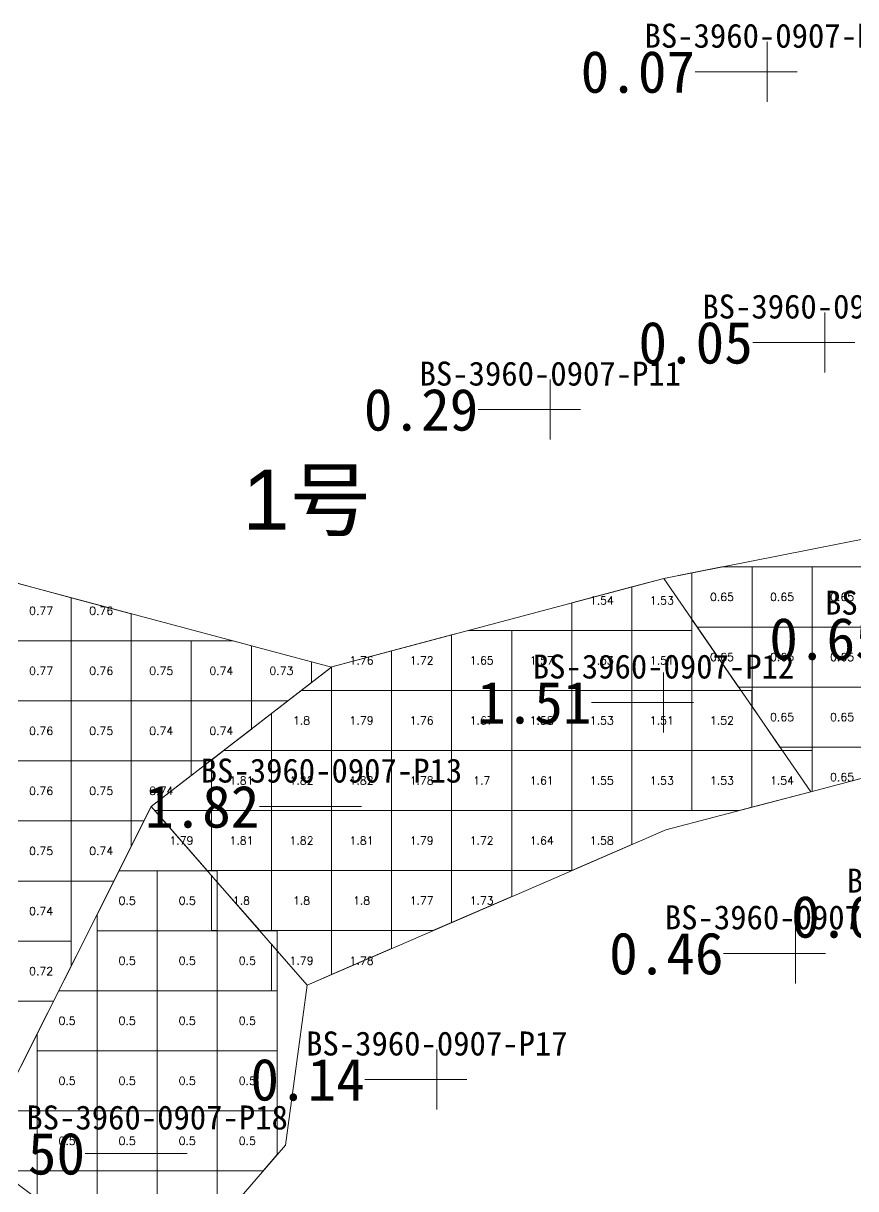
# Model space of a CAD drawing. Header units: inches. Extents: x 469941 to 470089, y 4349675 to 4349818.
# Drawn here: x 470015.7 to 470029.56, y 4349726.47 to 4349745.88 of the extents above; entities that cross this region are included whole.
import ezdxf
from ezdxf.enums import TextEntityAlignment as Align

# ---------------------------------------------------------------- set-up
doc = ezdxf.new("R2010")
doc.units = ezdxf.units.IN
doc.header["$MEASUREMENT"] = 0
for name, color, linetype, lineweight in [('0.500-1.000', 7, 'Continuous', 0), ('1.500-3.000', 7, 'Continuous', 0), ('孔口文字', 7, 'Continuous', 0), ('点', 7, 'Continuous', 0), ('爆区方格网', 7, 'Continuous', 0), ('线条', 7, 'Continuous', 0), ('钻孔', 7, 'Continuous', 0)]:
    doc.layers.add(name, color=color, linetype=linetype, lineweight=lineweight)
doc.styles.add('3dmine_textStyle_1', font='txt.shx', dxfattribs={"height": 1, "bigfont": 'gbcbig.shx'})
doc.styles.add('3dmine_textStyle_2', font='arial.ttf', dxfattribs={"height": 1})
doc.styles.add('3dmine_textStyle_3', font='宋体.ttf', dxfattribs={"height": 1})

msp = doc.modelspace()

# ---------------------------------------------------------------- hatches: boundary and pattern name
at = {"layer": '钻孔', "linetype": 'Continuous', "lineweight": 0, "true_color": 0x808080, "extrusion": (0, 1, 0)}
for points in [[(-470029.088, 3950.014), (-470028.088, 3950.014), (-470028.088, 3961.014), (-470029.088, 3961.014)], [(-470030.05, 3950.098), (-470029.05, 3950.098), (-470029.05, 3961.098), (-470030.05, 3961.098)], [(-470025.478, 3950.034), (-470024.478, 3950.034), (-470024.478, 3961.034), (-470025.478, 3961.034)], [(-470029.562, 3949.914), (-470028.562, 3949.914), (-470028.562, 3960.914), (-470029.562, 3960.914)], [(-470023.589, 3949.901), (-470022.589, 3949.901), (-470022.589, 3960.901), (-470023.589, 3960.901)]]:
    msp.add_hatch(color=8, dxfattribs=at).paths.add_polyline_path(points, flags=0)
at = {"layer": '钻孔', "linetype": 'Continuous', "lineweight": 0, "true_color": 0xff0000, "extrusion": (0, 1, 0)}
for points in [[(-470027.363, 3950.044), (-470026.363, 3950.044), (-470026.363, 3961.044), (-470027.363, 3961.044)], [(-470021.834, 3950.027), (-470020.834, 3950.027), (-470020.834, 3961.027), (-470021.834, 3961.027)]]:
    msp.add_hatch(color=1, dxfattribs=at).paths.add_polyline_path(points, flags=0)
at = {"layer": '钻孔', "linetype": 'Continuous', "lineweight": 0, "true_color": 0x00ffff, "extrusion": (0, 1, 0)}
msp.add_hatch(color=4, dxfattribs=at).paths.add_polyline_path([(-470018.931, 3949.983), (-470017.931, 3949.983), (-470017.931, 3960.983), (-470018.931, 3960.983)], flags=0)

# ---------------------------------------------------------------- linework, layer by layer
at = {"layer": '0.500-1.000', "color": 4, "linetype": 'Continuous', "lineweight": 0, "true_color": 0x00ffff}
for points in [[(470033.355, 4349735.675), (470031.226, 4349733.718), (470028.814, 4349733.083), (470026.366, 4349736.637), (470031.254, 4349737.598), (470033.355, 4349735.675)], [(470012.494, 4349737.383), (470020.835, 4349735.16), (470017.834, 4349732.836), (470017.525, 4349732.221), (470016.111, 4349729.406), (470016.111, 4349729.406), (470014.931, 4349727.059), (470012.248, 4349724.513)], [(470020.431, 4349729.863), (470020.07, 4349727.2), (470017.968, 4349724.768), (470014.931, 4349727.059), (470016.382, 4349729.947), (470017.834, 4349732.836), (470020.431, 4349729.863)]]:
    msp.add_lwpolyline(points, dxfattribs=at)
at = {"layer": '1.500-3.000', "color": 1, "linetype": 'Continuous', "lineweight": 0, "true_color": 0xff0000}
msp.add_lwpolyline([(470028.814, 4349733.083), (470026.401, 4349732.449), (470024.279, 4349731.53), (470020.431, 4349729.863), (470017.834, 4349732.836), (470020.841, 4349735.164), (470022.963, 4349735.73), (470026.366, 4349736.637), (470028.814, 4349733.083)], dxfattribs=at)
at = {"layer": '点', "color": 138, "linetype": 'Continuous', "lineweight": 0, "true_color": 0x004c4c}
for points, elevation in [([(470028.088, 4349744.574), (470028.088, 4349745.574)], 3961.014), ([(470028.588, 4349745.074), (470027.588, 4349745.074)], 3961.014), ([(470029.05, 4349740.064), (470029.05, 4349741.064)], 3961.098), ([(470029.55, 4349740.564), (470028.55, 4349740.564)], 3961.098), ([(470024.478, 4349738.947), (470024.478, 4349739.947)], 3961.034), ([(470024.978, 4349739.447), (470023.978, 4349739.447)], 3961.034), ([(470026.363, 4349734.069), (470026.363, 4349735.069)], 3961.044), ([(470026.863, 4349734.569), (470025.863, 4349734.569)], 3961.044), ([(470020.834, 4349732.336), (470020.834, 4349733.336)], 3961.027), ([(470021.334, 4349732.836), (470020.334, 4349732.836)], 3961.027), ([(470028.562, 4349729.892), (470028.562, 4349730.892)], 3960.914), ([(470029.062, 4349730.392), (470028.062, 4349730.392)], 3960.914), ([(470022.589, 4349727.791), (470022.589, 4349728.791)], 3960.901), ([(470023.089, 4349728.291), (470022.089, 4349728.291)], 3960.901), ([(470017.931, 4349726.559), (470017.931, 4349727.559)], 3960.983), ([(470018.431, 4349727.059), (470017.431, 4349727.059)], 3960.983)]:
    msp.add_lwpolyline(points, dxfattribs=dict(at, elevation=elevation))
at = {"layer": '爆区方格网', "color": 4, "linetype": 'Continuous', "lineweight": 0, "true_color": 0x00ffff}
for points, elevation in [([(470027.836, 4349735.827), (470026.924, 4349735.827), (470026.836, 4349735.954), (470026.836, 4349736.729), (470027.334, 4349736.827), (470027.836, 4349736.827), (470027.836, 4349735.827)], 3961.064), ([(470028.836, 4349735.827), (470027.836, 4349735.827), (470027.836, 4349736.827), (470028.836, 4349736.827), (470028.836, 4349735.827)], 3961.064), ([(470029.836, 4349735.827), (470028.836, 4349735.827), (470028.836, 4349736.827), (470029.836, 4349736.827), (470029.836, 4349735.827)], 3961.064), ([(470016.5, 4349736.315), (470016.5, 4349735.597), (470015.5, 4349735.597), (470015.5, 4349736.582), (470016.5, 4349736.315)], 3960.731), ([(470017.5, 4349736.049), (470017.5, 4349735.597), (470016.5, 4349735.597), (470016.5, 4349736.315), (470017.5, 4349736.049)], 3960.731), ([(470027.836, 4349734.827), (470027.613, 4349734.827), (470026.924, 4349735.827), (470027.836, 4349735.827), (470027.836, 4349734.827)], 3961.064), ([(470028.836, 4349734.827), (470027.836, 4349734.827), (470027.836, 4349735.827), (470028.836, 4349735.827), (470028.836, 4349734.827)], 3961.064), ([(470029.836, 4349734.827), (470028.836, 4349734.827), (470028.836, 4349735.827), (470029.836, 4349735.827), (470029.836, 4349734.827)], 3961.064), ([(470016.5, 4349734.597), (470015.5, 4349734.597), (470015.5, 4349735.597), (470016.5, 4349735.597), (470016.5, 4349734.597)], 3960.731), ([(470017.5, 4349734.597), (470016.5, 4349734.597), (470016.5, 4349735.597), (470017.5, 4349735.597), (470017.5, 4349734.597)], 3960.731), ([(470018.5, 4349734.597), (470017.5, 4349734.597), (470017.5, 4349735.597), (470018.5, 4349735.597), (470018.5, 4349734.597)], 3960.731), ([(470019.5, 4349735.516), (470019.5, 4349734.597), (470018.5, 4349734.597), (470018.5, 4349735.597), (470019.196, 4349735.597), (470019.5, 4349735.516)], 3960.731), ([(470020.5, 4349735.249), (470020.5, 4349734.9), (470020.108, 4349734.597), (470019.5, 4349734.597), (470019.5, 4349735.516), (470020.5, 4349735.249)], 3960.731), ([(470028.836, 4349733.827), (470028.302, 4349733.827), (470027.836, 4349734.503), (470027.836, 4349734.827), (470028.836, 4349734.827), (470028.836, 4349733.827)], 3961.064), ([(470029.836, 4349733.827), (470028.836, 4349733.827), (470028.836, 4349734.827), (470029.836, 4349734.827), (470029.836, 4349733.827)], 3961.064), ([(470016.5, 4349733.597), (470015.5, 4349733.597), (470015.5, 4349734.597), (470016.5, 4349734.597), (470016.5, 4349733.597)], 3960.731), ([(470017.5, 4349733.597), (470016.5, 4349733.597), (470016.5, 4349734.597), (470017.5, 4349734.597), (470017.5, 4349733.597)], 3960.731), ([(470018.5, 4349733.597), (470017.5, 4349733.597), (470017.5, 4349734.597), (470018.5, 4349734.597), (470018.5, 4349733.597)], 3960.731), ([(470019.5, 4349734.126), (470018.816, 4349733.597), (470018.5, 4349733.597), (470018.5, 4349734.597), (470019.5, 4349734.597), (470019.5, 4349734.126)], 3960.731), ([(470029.836, 4349733.352), (470028.836, 4349733.089), (470028.836, 4349733.827), (470029.836, 4349733.827), (470029.836, 4349733.352)], 3961.064), ([(470016.5, 4349732.597), (470015.5, 4349732.597), (470015.5, 4349733.597), (470016.5, 4349733.597), (470016.5, 4349732.597)], 3960.731), ([(470017.5, 4349732.597), (470016.5, 4349732.597), (470016.5, 4349733.597), (470017.5, 4349733.597), (470017.5, 4349732.597)], 3960.731), ([(470018.5, 4349733.352), (470017.834, 4349732.836), (470017.714, 4349732.597), (470017.5, 4349732.597), (470017.5, 4349733.597), (470018.5, 4349733.597), (470018.5, 4349733.352)], 3960.731), ([(470016.5, 4349731.597), (470015.5, 4349731.597), (470015.5, 4349732.597), (470016.5, 4349732.597), (470016.5, 4349731.597)], 3960.731), ([(470017.5, 4349732.171), (470017.211, 4349731.597), (470016.5, 4349731.597), (470016.5, 4349732.597), (470017.5, 4349732.597), (470017.5, 4349732.171)], 3960.731), ([(470017.932, 4349730.769), (470016.932, 4349730.769), (470016.932, 4349731.041), (470017.298, 4349731.769), (470017.932, 4349731.769), (470017.932, 4349730.769)], 3960.983), ([(470018.932, 4349730.769), (470017.932, 4349730.769), (470017.932, 4349731.769), (470018.932, 4349731.769), (470018.932, 4349730.769)], 3960.983), ([(470016.5, 4349730.597), (470015.5, 4349730.597), (470015.5, 4349731.597), (470016.5, 4349731.597), (470016.5, 4349730.597)], 3960.731), ([(470017.932, 4349729.769), (470016.932, 4349729.769), (470016.932, 4349730.769), (470017.932, 4349730.769), (470017.932, 4349729.769)], 3960.983), ([(470018.932, 4349729.769), (470017.932, 4349729.769), (470017.932, 4349730.769), (470018.932, 4349730.769), (470018.932, 4349729.769)], 3960.983), ([(470019.932, 4349729.769), (470018.932, 4349729.769), (470018.932, 4349730.769), (470019.932, 4349730.769), (470019.932, 4349729.769)], 3960.983), ([(470016.5, 4349730.181), (470016.206, 4349729.597), (470015.5, 4349729.597), (470015.5, 4349730.597), (470016.5, 4349730.597), (470016.5, 4349730.181)], 3960.731), ([(470016.932, 4349728.769), (470015.932, 4349728.769), (470015.932, 4349729.051), (470016.293, 4349729.769), (470016.932, 4349729.769), (470016.932, 4349728.769)], 3960.983), ([(470017.932, 4349728.769), (470016.932, 4349728.769), (470016.932, 4349729.769), (470017.932, 4349729.769), (470017.932, 4349728.769)], 3960.983), ([(470018.932, 4349728.769), (470017.932, 4349728.769), (470017.932, 4349729.769), (470018.932, 4349729.769), (470018.932, 4349728.769)], 3960.983), ([(470019.932, 4349728.769), (470018.932, 4349728.769), (470018.932, 4349729.769), (470019.932, 4349729.769), (470019.932, 4349728.769)], 3960.983), ([(470016.932, 4349727.769), (470015.932, 4349727.769), (470015.932, 4349728.769), (470016.932, 4349728.769), (470016.932, 4349727.769)], 3960.983), ([(470017.932, 4349727.769), (470016.932, 4349727.769), (470016.932, 4349728.769), (470017.932, 4349728.769), (470017.932, 4349727.769)], 3960.983), ([(470018.932, 4349727.769), (470017.932, 4349727.769), (470017.932, 4349728.769), (470018.932, 4349728.769), (470018.932, 4349727.769)], 3960.983), ([(470019.932, 4349727.769), (470018.932, 4349727.769), (470018.932, 4349728.769), (470019.932, 4349728.769), (470019.932, 4349727.769)], 3960.983), ([(470015.932, 4349726.769), (470015.315, 4349726.769), (470014.932, 4349727.058), (470014.932, 4349727.061), (470015.288, 4349727.769), (470015.932, 4349727.769), (470015.932, 4349726.769)], 3960.983), ([(470016.932, 4349726.769), (470015.932, 4349726.769), (470015.932, 4349727.769), (470016.932, 4349727.769), (470016.932, 4349726.769)], 3960.983), ([(470017.932, 4349726.769), (470016.932, 4349726.769), (470016.932, 4349727.769), (470017.932, 4349727.769), (470017.932, 4349726.769)], 3960.983), ([(470018.932, 4349726.769), (470017.932, 4349726.769), (470017.932, 4349727.769), (470018.932, 4349727.769), (470018.932, 4349726.769)], 3960.983), ([(470019.932, 4349727.041), (470019.697, 4349726.769), (470018.932, 4349726.769), (470018.932, 4349727.769), (470019.932, 4349727.769), (470019.932, 4349727.041)], 3960.983), ([(470016.932, 4349725.769), (470016.641, 4349725.769), (470015.932, 4349726.303), (470015.932, 4349726.769), (470016.932, 4349726.769), (470016.932, 4349725.769)], 3960.983), ([(470017.932, 4349725.769), (470016.932, 4349725.769), (470016.932, 4349726.769), (470017.932, 4349726.769), (470017.932, 4349725.769)], 3960.983), ([(470018.932, 4349725.884), (470018.833, 4349725.769), (470017.932, 4349725.769), (470017.932, 4349726.769), (470018.932, 4349726.769), (470018.932, 4349725.884)], 3960.983)]:
    msp.add_lwpolyline(points, dxfattribs=dict(at, elevation=elevation))
at = {"layer": '爆区方格网', "color": 1, "linetype": 'Continuous', "lineweight": 0, "true_color": 0xff0000, "elevation": 3961.027}
for points in [[(470026.835, 4349735.77), (470025.835, 4349735.77), (470025.835, 4349736.495), (470026.366, 4349736.637), (470026.835, 4349736.729), (470026.835, 4349735.77)], [(470025.835, 4349735.77), (470024.835, 4349735.77), (470024.835, 4349736.229), (470025.835, 4349736.495), (470025.835, 4349735.77)], [(470022.835, 4349734.77), (470021.835, 4349734.77), (470021.835, 4349735.429), (470022.835, 4349735.696), (470022.835, 4349734.77)], [(470023.835, 4349734.77), (470022.835, 4349734.77), (470022.835, 4349735.696), (470022.963, 4349735.73), (470023.112, 4349735.77), (470023.835, 4349735.77), (470023.835, 4349734.77)], [(470024.835, 4349734.77), (470023.835, 4349734.77), (470023.835, 4349735.77), (470024.835, 4349735.77), (470024.835, 4349734.77)], [(470025.835, 4349734.77), (470024.835, 4349734.77), (470024.835, 4349735.77), (470025.835, 4349735.77), (470025.835, 4349734.77)], [(470026.835, 4349734.77), (470025.835, 4349734.77), (470025.835, 4349735.77), (470026.835, 4349735.77), (470026.835, 4349734.77)], [(470021.835, 4349734.77), (470020.835, 4349734.77), (470020.835, 4349735.16), (470020.841, 4349735.164), (470021.835, 4349735.429), (470021.835, 4349734.77)], [(470020.835, 4349733.77), (470019.835, 4349733.77), (470019.835, 4349734.385), (470020.331, 4349734.77), (470020.835, 4349734.77), (470020.835, 4349733.77)], [(470021.835, 4349733.77), (470020.835, 4349733.77), (470020.835, 4349734.77), (470021.835, 4349734.77), (470021.835, 4349733.77)], [(470022.835, 4349733.77), (470021.835, 4349733.77), (470021.835, 4349734.77), (470022.835, 4349734.77), (470022.835, 4349733.77)], [(470023.835, 4349733.77), (470022.835, 4349733.77), (470022.835, 4349734.77), (470023.835, 4349734.77), (470023.835, 4349733.77)], [(470024.835, 4349733.77), (470023.835, 4349733.77), (470023.835, 4349734.77), (470024.835, 4349734.77), (470024.835, 4349733.77)], [(470025.835, 4349733.77), (470024.835, 4349733.77), (470024.835, 4349734.77), (470025.835, 4349734.77), (470025.835, 4349733.77)], [(470026.835, 4349733.77), (470025.835, 4349733.77), (470025.835, 4349734.77), (470026.835, 4349734.77), (470026.835, 4349733.77)], [(470027.835, 4349733.77), (470026.835, 4349733.77), (470026.835, 4349734.77), (470027.835, 4349734.77), (470027.835, 4349733.77)], [(470019.835, 4349732.77), (470018.835, 4349732.77), (470018.835, 4349733.611), (470019.04, 4349733.77), (470019.835, 4349733.77), (470019.835, 4349732.77)], [(470020.835, 4349732.77), (470019.835, 4349732.77), (470019.835, 4349733.77), (470020.835, 4349733.77), (470020.835, 4349732.77)], [(470021.835, 4349732.77), (470020.835, 4349732.77), (470020.835, 4349733.77), (470021.835, 4349733.77), (470021.835, 4349732.77)], [(470022.835, 4349732.77), (470021.835, 4349732.77), (470021.835, 4349733.77), (470022.835, 4349733.77), (470022.835, 4349732.77)], [(470023.835, 4349732.77), (470022.835, 4349732.77), (470022.835, 4349733.77), (470023.835, 4349733.77), (470023.835, 4349732.77)], [(470024.835, 4349732.77), (470023.835, 4349732.77), (470023.835, 4349733.77), (470024.835, 4349733.77), (470024.835, 4349732.77)], [(470025.835, 4349732.77), (470024.835, 4349732.77), (470024.835, 4349733.77), (470025.835, 4349733.77), (470025.835, 4349732.77)], [(470026.835, 4349732.77), (470025.835, 4349732.77), (470025.835, 4349733.77), (470026.835, 4349733.77), (470026.835, 4349732.77)], [(470027.835, 4349732.826), (470027.62, 4349732.77), (470026.835, 4349732.77), (470026.835, 4349733.77), (470027.835, 4349733.77), (470027.835, 4349732.826)], [(470028.835, 4349733.089), (470028.814, 4349733.083), (470027.835, 4349732.826), (470027.835, 4349733.77), (470028.835, 4349733.77), (470028.835, 4349733.089)], [(470018.835, 4349731.77), (470018.765, 4349731.77), (470017.892, 4349732.77), (470018.835, 4349732.77), (470018.835, 4349731.77)], [(470019.835, 4349731.77), (470018.835, 4349731.77), (470018.835, 4349732.77), (470019.835, 4349732.77), (470019.835, 4349731.77)], [(470020.835, 4349731.77), (470019.835, 4349731.77), (470019.835, 4349732.77), (470020.835, 4349732.77), (470020.835, 4349731.77)], [(470021.835, 4349731.77), (470020.835, 4349731.77), (470020.835, 4349732.77), (470021.835, 4349732.77), (470021.835, 4349731.77)], [(470022.835, 4349731.77), (470021.835, 4349731.77), (470021.835, 4349732.77), (470022.835, 4349732.77), (470022.835, 4349731.77)], [(470023.835, 4349731.77), (470022.835, 4349731.77), (470022.835, 4349732.77), (470023.835, 4349732.77), (470023.835, 4349731.77)], [(470024.835, 4349731.771), (470024.832, 4349731.77), (470023.835, 4349731.77), (470023.835, 4349732.77), (470024.835, 4349732.77), (470024.835, 4349731.771)], [(470025.835, 4349732.204), (470024.835, 4349731.771), (470024.835, 4349732.77), (470025.835, 4349732.77), (470025.835, 4349732.204)], [(470019.835, 4349730.77), (470019.639, 4349730.77), (470018.932, 4349731.579), (470018.932, 4349730.77), (470018.835, 4349730.77), (470018.835, 4349731.69), (470018.932, 4349731.579), (470018.932, 4349731.769), (470018.835, 4349731.769), (470018.835, 4349731.77), (470019.835, 4349731.77), (470019.835, 4349730.77)], [(470020.835, 4349730.77), (470019.835, 4349730.77), (470019.835, 4349731.77), (470020.835, 4349731.77), (470020.835, 4349730.77)], [(470021.835, 4349730.77), (470020.835, 4349730.77), (470020.835, 4349731.77), (470021.835, 4349731.77), (470021.835, 4349730.77)], [(470022.835, 4349730.904), (470022.524, 4349730.77), (470021.835, 4349730.77), (470021.835, 4349731.77), (470022.835, 4349731.77), (470022.835, 4349730.904)], [(470023.835, 4349731.338), (470022.835, 4349730.904), (470022.835, 4349731.77), (470023.835, 4349731.77), (470023.835, 4349731.338)], [(470020.835, 4349730.038), (470020.431, 4349729.863), (470019.932, 4349730.434), (470019.932, 4349729.77), (470019.835, 4349729.77), (470019.835, 4349730.545), (470019.932, 4349730.434), (470019.932, 4349730.769), (470019.835, 4349730.769), (470019.835, 4349730.77), (470020.835, 4349730.77), (470020.835, 4349730.038)], [(470021.835, 4349730.471), (470020.835, 4349730.038), (470020.835, 4349730.77), (470021.835, 4349730.77), (470021.835, 4349730.471)]]:
    msp.add_lwpolyline(points, dxfattribs=at)
at = {"layer": '线条', "color": 138, "linetype": 'Continuous', "lineweight": 0, "true_color": 0x004c4c}
for points, elevation in [([(470028.088, 4349745.074), (470028.088, 4349745.074), (470028.088, 4349745.074)], 3961.014), ([(470029.05, 4349740.564), (470029.05, 4349740.564), (470029.05, 4349740.564)], 3961.098), ([(470024.478, 4349739.447), (470024.478, 4349739.447), (470024.478, 4349739.447)], 3961.034), ([(470026.363, 4349734.569), (470026.363, 4349734.569), (470026.363, 4349734.569)], 3961.044), ([(470020.834, 4349732.836), (470020.834, 4349732.836), (470020.834, 4349732.836)], 3961.027), ([(470028.562, 4349730.392), (470028.562, 4349730.392), (470028.562, 4349730.392)], 3960.914), ([(470022.589, 4349728.291), (470022.589, 4349728.291), (470022.589, 4349728.291)], 3960.901), ([(470017.931, 4349727.059), (470017.931, 4349727.059), (470017.931, 4349727.059)], 3960.983)]:
    msp.add_lwpolyline(points, dxfattribs=dict(at, elevation=elevation))
at = {"layer": '钻孔', "color": 8, "linetype": 'Continuous', "lineweight": 0, "true_color": 0x808080}
for points, elevation in [([(470028.088, 4349745.074), (470026.888, 4349745.074)], 3961.014), ([(470028.088, 4349745.074), (470026.888, 4349745.074)], 3950.014), ([(470029.05, 4349740.564), (470027.85, 4349740.564)], 3961.098), ([(470029.05, 4349740.564), (470027.85, 4349740.564)], 3950.098), ([(470024.478, 4349739.447), (470023.278, 4349739.447)], 3961.034), ([(470024.478, 4349739.447), (470023.278, 4349739.447)], 3950.034), ([(470028.562, 4349730.392), (470027.362, 4349730.392)], 3960.914), ([(470028.562, 4349730.392), (470027.362, 4349730.392)], 3949.914), ([(470022.589, 4349728.291), (470021.389, 4349728.291)], 3960.901), ([(470022.589, 4349728.291), (470021.389, 4349728.291)], 3949.901)]:
    msp.add_lwpolyline(points, dxfattribs=dict(at, elevation=elevation))
at = {"layer": '钻孔', "color": 1, "linetype": 'Continuous', "lineweight": 0, "true_color": 0xff0000}
for points, elevation in [([(470026.363, 4349734.569), (470025.163, 4349734.569)], 3961.044), ([(470026.363, 4349734.569), (470025.163, 4349734.569)], 3950.044), ([(470020.834, 4349732.836), (470019.634, 4349732.836)], 3961.027), ([(470020.834, 4349732.836), (470019.634, 4349732.836)], 3950.027)]:
    msp.add_lwpolyline(points, dxfattribs=dict(at, elevation=elevation))
at = {"layer": '钻孔', "color": 4, "linetype": 'Continuous', "lineweight": 0, "true_color": 0x00ffff}
for elevation in [3960.983, 3949.983]:
    msp.add_lwpolyline([(470017.931, 4349727.059), (470016.731, 4349727.059)], dxfattribs=dict(at, elevation=elevation))

# ---------------------------------------------------------------- texts
at = {"color": 7, "linetype": 'Continuous', "lineweight": 0, "style": '3dmine_textStyle_2'}
msp.add_text('1号', height=1, dxfattribs=at).set_placement((470019.357, 4349737.447, 1980.974))
at = {"color": 4, "linetype": 'Continuous', "lineweight": 0, "true_color": 0x00ffff, "style": '3dmine_textStyle_1'}
for s, p in [('0.65', (470027.336, 4349736.327, 3961.064)), ('0.65', (470028.336, 4349736.327, 3961.064)), ('0.65', (470029.336, 4349736.327, 3961.064)), ('0.77', (470016, 4349736.097, 3960.731)), ('0.76', (470017, 4349736.097, 3960.731)), ('0.65', (470027.336, 4349735.327, 3961.064)), ('0.65', (470028.336, 4349735.327, 3961.064)), ('0.65', (470029.336, 4349735.327, 3961.064)), ('0.77', (470016, 4349735.097, 3960.731)), ('0.76', (470017, 4349735.097, 3960.731)), ('0.75', (470018, 4349735.097, 3960.731)), ('0.74', (470019, 4349735.097, 3960.731)), ('0.73', (470020, 4349735.097, 3960.731)), ('0.65', (470028.336, 4349734.327, 3961.064)), ('0.65', (470029.336, 4349734.327, 3961.064)), ('0.76', (470016, 4349734.097, 3960.731)), ('0.75', (470017, 4349734.097, 3960.731)), ('0.74', (470018, 4349734.097, 3960.731)), ('0.74', (470019, 4349734.097, 3960.731)), ('0.65', (470029.336, 4349733.327, 3961.064)), ('0.76', (470016, 4349733.097, 3960.731)), ('0.75', (470017, 4349733.097, 3960.731)), ('0.74', (470018, 4349733.097, 3960.731)), ('0.75', (470016, 4349732.097, 3960.731)), ('0.74', (470017, 4349732.097, 3960.731)), ('0.74', (470016, 4349731.097, 3960.731)), ('0.5', (470017.432, 4349731.269, 3960.983)), ('0.5', (470018.432, 4349731.269, 3960.983)), ('0.5', (470017.432, 4349730.269, 3960.983)), ('0.5', (470018.432, 4349730.269, 3960.983)), ('0.5', (470019.432, 4349730.269, 3960.983)), ('0.72', (470016, 4349730.097, 3960.731)), ('0.5', (470016.432, 4349729.269, 3960.983)), ('0.5', (470017.432, 4349729.269, 3960.983)), ('0.5', (470018.432, 4349729.269, 3960.983)), ('0.5', (470019.432, 4349729.269, 3960.983)), ('0.5', (470016.432, 4349728.269, 3960.983)), ('0.5', (470017.432, 4349728.269, 3960.983)), ('0.5', (470018.432, 4349728.269, 3960.983)), ('0.5', (470019.432, 4349728.269, 3960.983)), ('0.5', (470016.432, 4349727.269, 3960.983)), ('0.5', (470017.432, 4349727.269, 3960.983)), ('0.5', (470018.432, 4349727.269, 3960.983)), ('0.5', (470019.432, 4349727.269, 3960.983))]:
    msp.add_text(s, height=0.1333, dxfattribs=at).set_placement(p, align=Align.MIDDLE_CENTER)
at = {"color": 1, "linetype": 'Continuous', "lineweight": 0, "true_color": 0xff0000, "style": '3dmine_textStyle_1'}
for s, p in [('1.54', (470025.335, 4349736.27, 3961.027)), ('1.53', (470026.335, 4349736.27, 3961.027)), ('1.76', (470021.335, 4349735.27, 3961.027)), ('1.72', (470022.335, 4349735.27, 3961.027)), ('1.65', (470023.335, 4349735.27, 3961.027)), ('1.57', (470024.335, 4349735.27, 3961.027)), ('1.53', (470025.335, 4349735.27, 3961.027)), ('1.51', (470026.335, 4349735.27, 3961.027)), ('1.8', (470020.335, 4349734.27, 3961.027)), ('1.79', (470021.335, 4349734.27, 3961.027)), ('1.76', (470022.335, 4349734.27, 3961.027)), ('1.67', (470023.335, 4349734.27, 3961.027)), ('1.58', (470024.335, 4349734.27, 3961.027)), ('1.53', (470025.335, 4349734.27, 3961.027)), ('1.51', (470026.335, 4349734.27, 3961.027)), ('1.52', (470027.335, 4349734.27, 3961.027)), ('1.81', (470019.335, 4349733.27, 3961.027)), ('1.82', (470020.335, 4349733.27, 3961.027)), ('1.82', (470021.335, 4349733.27, 3961.027)), ('1.78', (470022.335, 4349733.27, 3961.027)), ('1.7', (470023.335, 4349733.27, 3961.027)), ('1.61', (470024.335, 4349733.27, 3961.027)), ('1.55', (470025.335, 4349733.27, 3961.027)), ('1.53', (470026.335, 4349733.27, 3961.027)), ('1.53', (470027.335, 4349733.27, 3961.027)), ('1.54', (470028.335, 4349733.27, 3961.027)), ('1.79', (470018.335, 4349732.27, 3961.027)), ('1.81', (470019.335, 4349732.27, 3961.027)), ('1.82', (470020.335, 4349732.27, 3961.027)), ('1.81', (470021.335, 4349732.27, 3961.027)), ('1.79', (470022.335, 4349732.27, 3961.027)), ('1.72', (470023.335, 4349732.27, 3961.027)), ('1.64', (470024.335, 4349732.27, 3961.027)), ('1.58', (470025.335, 4349732.27, 3961.027)), ('1.8', (470019.335, 4349731.27, 3961.027)), ('1.8', (470020.335, 4349731.27, 3961.027)), ('1.8', (470021.335, 4349731.27, 3961.027)), ('1.77', (470022.335, 4349731.27, 3961.027)), ('1.73', (470023.335, 4349731.27, 3961.027)), ('1.79', (470020.335, 4349730.27, 3961.027)), ('1.78', (470021.335, 4349730.27, 3961.027))]:
    msp.add_text(s, height=0.1333, dxfattribs=at).set_placement(p, align=Align.MIDDLE_CENTER)
at = {"layer": '孔口文字', "color": 138, "linetype": 'Continuous', "lineweight": 0, "true_color": 0x004c4c, "style": '3dmine_textStyle_3'}
for s, p in [('BS-3960-0907-P6', (470028.088, 4349745.474, 3961.014)), ('BS-3960-0907-P8', (470029.05, 4349740.964, 3961.098)), ('BS-3960-0907-P11', (470024.478, 4349739.847, 3961.034)), ('BS-3960-0907-P10', (470031.229, 4349736.032, 3961.064)), ('BS-3960-0907-P12', (470026.363, 4349734.969, 3961.044)), ('BS-3960-0907-P13', (470020.834, 4349733.236, 3961.027)), ('BS-3960-0907-P15', (470031.592, 4349731.403, 3960.655)), ('BS-3960-0907-P14', (470028.562, 4349730.792, 3960.914)), ('BS-3960-0907-P17', (470022.589, 4349728.691, 3960.901)), ('BS-3960-0907-P18', (470017.931, 4349727.459, 3960.983))]:
    msp.add_text(s, height=0.4, dxfattribs=at).set_placement(p, align=Align.CENTER)
at = {"layer": '钻孔', "color": 8, "linetype": 'Continuous', "lineweight": 0, "true_color": 0x808080, "style": '3dmine_textStyle_3'}
for s, p in [('0.07', (470026.888, 4349745.074, 3961.014)), ('0.05', (470027.85, 4349740.564, 3961.098)), ('0.29', (470023.278, 4349739.447, 3961.034)), ('0.09', (470030.392, 4349731.003, 3960.655)), ('0.46', (470027.362, 4349730.392, 3960.914)), ('0.14', (470021.389, 4349728.291, 3960.901))]:
    msp.add_text(s, height=0.7, dxfattribs=at).set_placement(p, align=Align.MIDDLE_RIGHT)
at = {"layer": '钻孔', "color": 4, "linetype": 'Continuous', "lineweight": 0, "true_color": 0x00ffff, "style": '3dmine_textStyle_3'}
for s, p in [('0.65', (470030.029, 4349735.632, 3961.064)), ('0.50', (470016.731, 4349727.059, 3960.983))]:
    msp.add_text(s, height=0.7, dxfattribs=at).set_placement(p, align=Align.MIDDLE_RIGHT)
at = {"layer": '钻孔', "color": 1, "linetype": 'Continuous', "lineweight": 0, "true_color": 0xff0000, "style": '3dmine_textStyle_3'}
for s, p in [('1.51', (470025.163, 4349734.569, 3961.044)), ('1.82', (470019.634, 4349732.836, 3961.027))]:
    msp.add_text(s, height=0.7, dxfattribs=at).set_placement(p, align=Align.MIDDLE_RIGHT)

doc.saveas('drawing.dxf')
